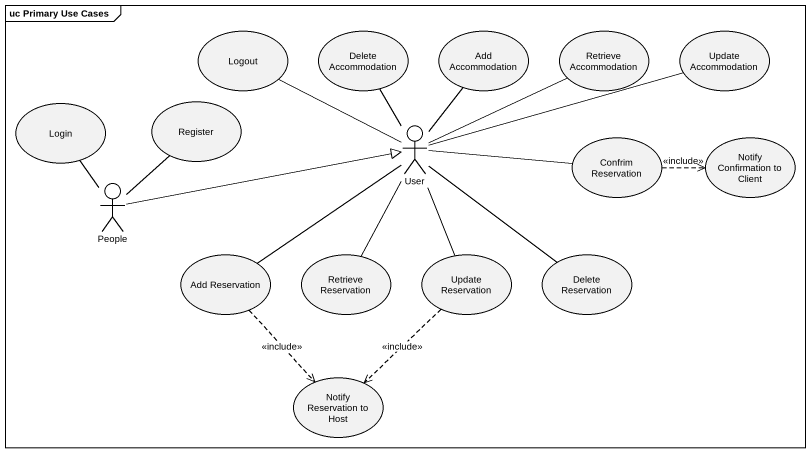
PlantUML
@startuml
mainframe uc Primary Use Cases
usecase Logout
usecase "Delete Accommodation" as Delete_Accommodation
usecase "Add Accommodation" as Add_Accommodation
usecase "Retrieve Accommodation" as Retrieve_Accommodation
usecase "Update Accommodation" as Update_Accommodation
usecase Login
usecase Register
actor User
usecase "Confrim Reservation" as Confrim_Reservation
usecase "Notify Confirmation to Client" as Notify_Confirmation_to
actor People
usecase "Add Reservation" as Add_Reservation
usecase "Retrieve Reservation" as Retrieve_Reservation
usecase "Update Reservation" as Update_Reservation
usecase "Delete Reservation" as Delete_Reservation
usecase "Notify Reservation to Host" as Notify_Reservation_to_Host
User -up- Logout
User -up- Delete_Accommodation
User -up- Add_Accommodation
User -right- Retrieve_Accommodation
User -right- Update_Accommodation
User -right- Confrim_Reservation
Confrim_Reservation .right.> Notify_Confirmation_to : <<include>>
People -up- Login
People -up- Register
People -right-|> User
Add_Reservation -up- User
Add_Reservation ..> Notify_Reservation_to_Host : <<include>>
Retrieve_Reservation -up- User
Update_Reservation -up- User
Update_Reservation ..> Notify_Reservation_to_Host : <<include>>
Delete_Reservation -up- User
@enduml
